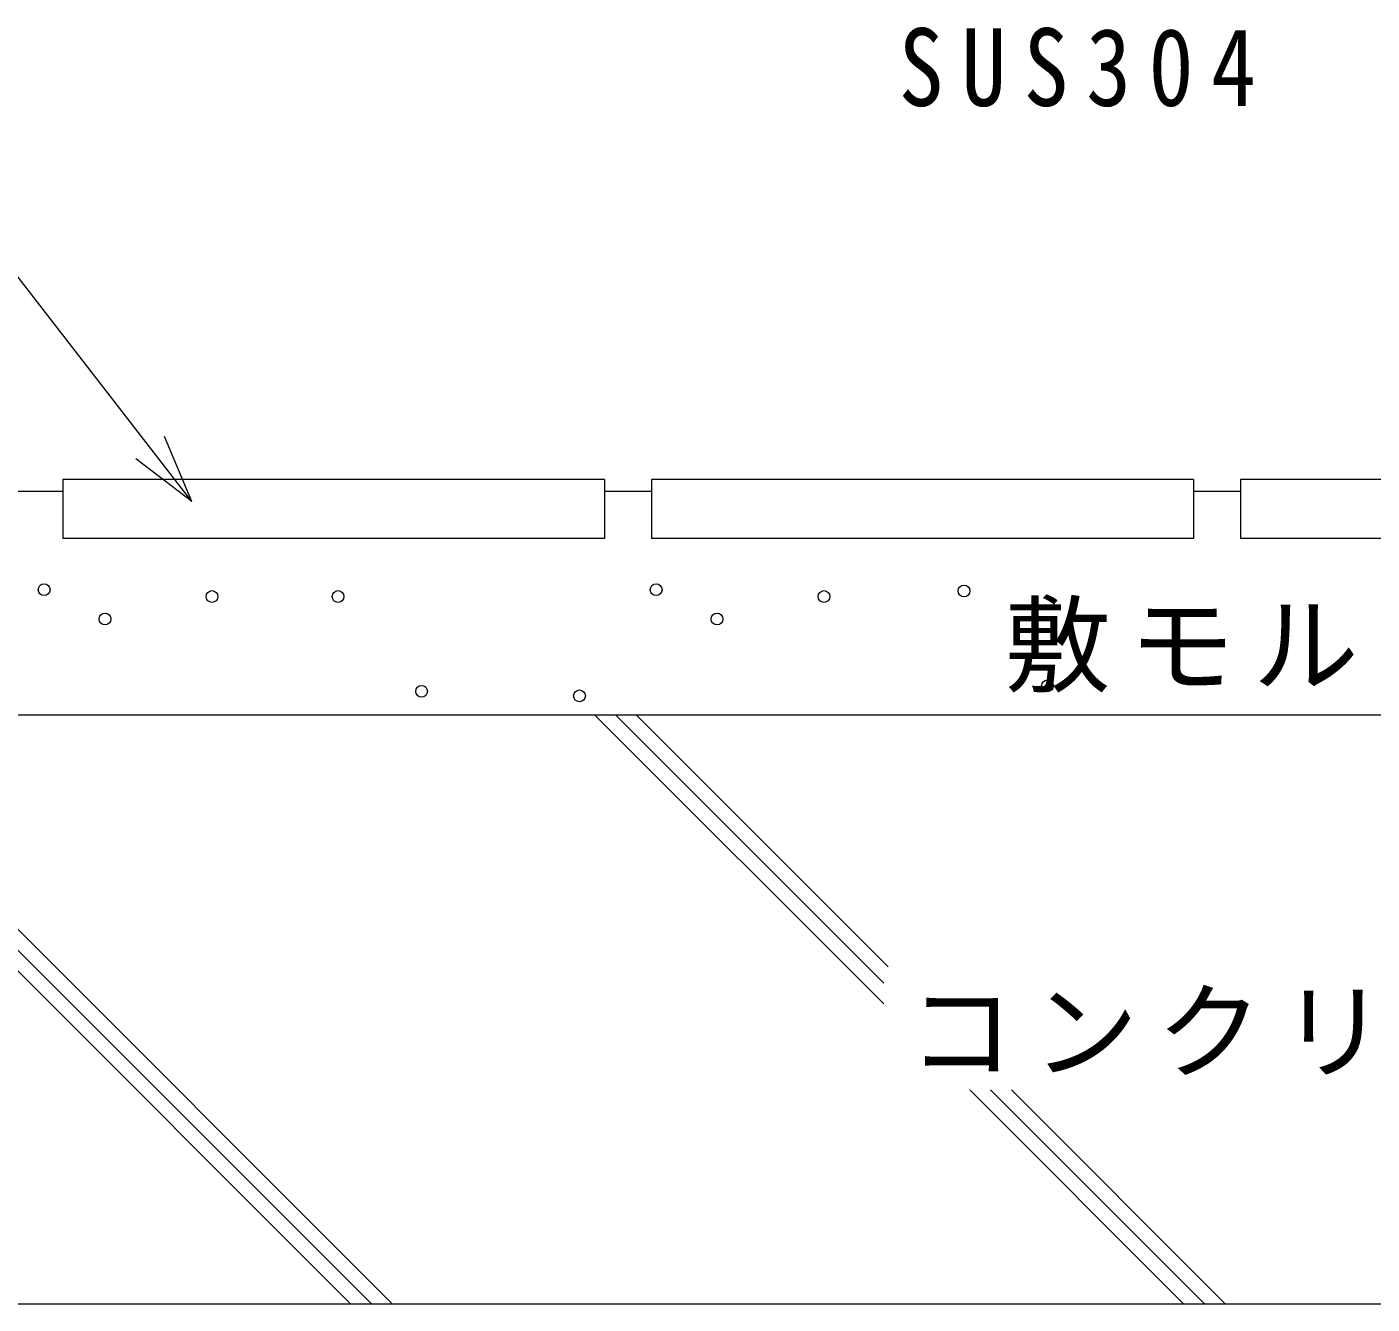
# Model space of a CAD drawing. Units: millimetres, scale not verified. Extents: x -1129 to 1149, y -809 to 828.
# Drawn here: x 432.7 to 661.1, y -427.3 to -210.4 of the extents above; entities that cross this region are included whole.
import ezdxf

# ---------------------------------------------------------------- set-up
doc = ezdxf.new("R2010")
doc.units = ezdxf.units.MM
doc.header["$LTSCALE"] = 6
doc.layers.add('1-3_1-3ﾚｲﾔ', color=7, linetype='Continuous', lineweight=9)
doc.layers.add('2-F_2-Fﾚｲﾔ', color=4, linetype='Continuous', lineweight=9)
doc.styles.add('ＭＳ ゴシック', font='')
doc.styles.get('ＭＳ ゴシック').set_extended_font_data('MS Gothic')

msp = doc.modelspace()

# ---------------------------------------------------------------- linework, layer by layer
at = {"layer": '1-3_1-3ﾚｲﾔ'}
for q in [(424.796, -244.635), (456.088, -279.942), (451.179, -283.747)]:
    msp.add_line((460.734, -291.007), q, dxfattribs=at)
at = {"layer": '2-F_2-Fﾚｲﾔ', "color": 2}
for p, q in [((530.781, -287.298), (438.781, -287.298)), ((438.781, -287.298), (438.781, -297.298)), ((530.781, -287.298), (530.781, -297.298)), ((630.781, -287.298), (538.781, -287.298)), ((538.781, -287.298), (538.781, -297.298)), ((630.781, -287.298), (630.781, -297.298)), ((730.781, -287.298), (638.781, -287.298)), ((638.781, -287.298), (638.781, -297.298)), ((530.781, -297.298), (438.781, -297.298)), ((630.781, -297.298), (538.781, -297.298)), ((730.781, -297.298), (638.781, -297.298)), ((729.897, -327.298), (293.771, -327.298)), ((842.781, -427.298), (293.771, -427.298))]:
    msp.add_line(p, q, dxfattribs=at)
at = {"layer": '2-F_2-Fﾚｲﾔ', "color": 7}
for p, q in [((438.781, -289.298), (430.781, -289.298)), ((538.781, -289.298), (530.781, -289.298)), ((638.781, -289.298), (630.781, -289.298))]:
    msp.add_line(p, q, dxfattribs=at)
at = {"layer": '2-F_2-Fﾚｲﾔ'}
for p, q in [((487.726, -427.298), (387.726, -327.298)), ((491.261, -427.298), (391.261, -327.298)), ((494.797, -427.298), (394.797, -327.298)), ((578.183, -376.334), (529.147, -327.298)), ((578.183, -372.798), (532.683, -327.298)), ((578.937, -370.016), (536.218, -327.298)), ((629.147, -427.298), (592.79, -390.941)), ((632.683, -427.298), (596.326, -390.941)), ((636.218, -427.298), (599.861, -390.941))]:
    msp.add_line(p, q, dxfattribs=at)
for centre in [(435.626, -305.993), (539.545, -305.993), (591.824, -306.194), (464.128, -307.142), (485.542, -307.142), (568.047, -307.142), (445.967, -310.972), (549.886, -310.972), (605.995, -322.301), (499.713, -323.249), (526.523, -324.015)]:
    msp.add_circle(centre, 1, dxfattribs=at)

# ---------------------------------------------------------------- texts
at = {"layer": '2-F_2-Fﾚｲﾔ', "color": 7, "char_height": 13.2, "attachment_point": 7, "style": 'ＭＳ ゴシック'}
for s, insert in [('\\T1.39;\\W0.85;SUS304', (580.716, -224.045)), ('\\T1.17;敷モルタル', (598.706, -323.467)), ('\\T1.17;コンクリート', (582.343, -388.387))]:
    msp.add_mtext(s, dxfattribs=dict(at, insert=insert))

doc.saveas('drawing.dxf')
